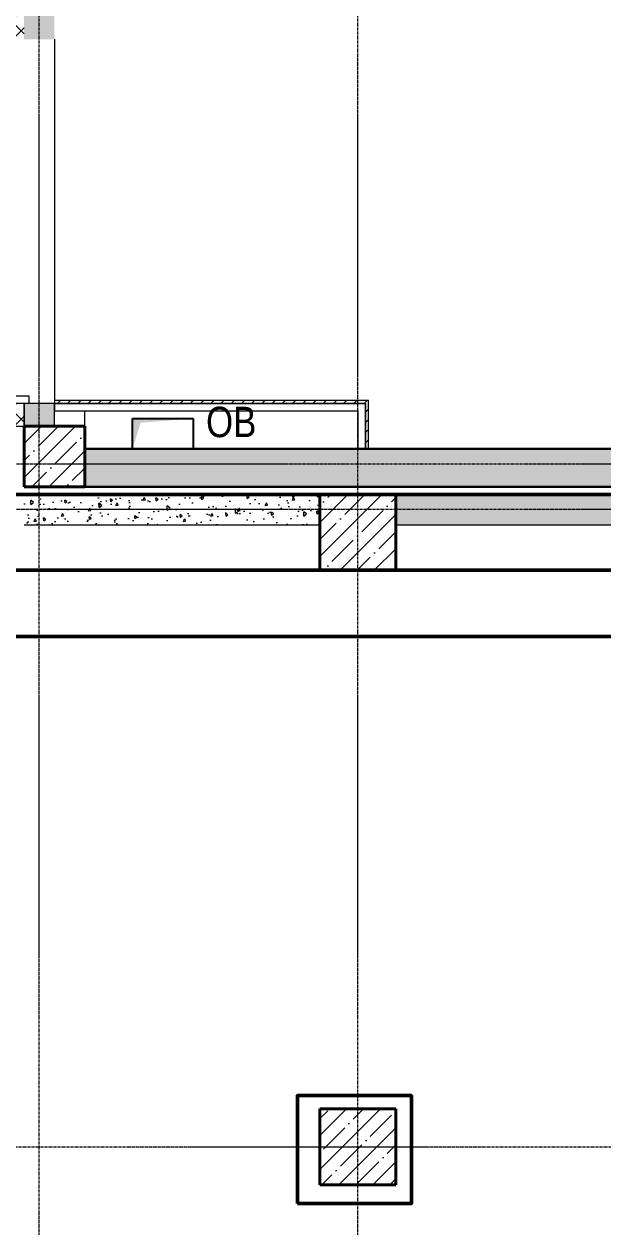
# Model space of a CAD drawing. Header units: millimetres. Extents: x -7155 to 483283, y -227682 to 148426.
# Drawn here: x 37400 to 41215, y 95772 to 103700 of the extents above; entities that cross this region are included whole.
import ezdxf

# ---------------------------------------------------------------- set-up
doc = ezdxf.new("R2010")
doc.units = ezdxf.units.MM
doc.linetypes.add('CENTER2', pattern=[28.575, 19.05, -3.175, 3.175, -3.175])
doc.linetypes.add('HIDDEN2', pattern=[4.7625, 3.175, -1.5875])
for name, color, linetype, lineweight in [('АР_Колонны', 70, 'Continuous', 30), ('АР_Окна', 4, 'Continuous', 5), ('АР_Стены ГКЛ', 1, 'Continuous', 15), ('АР_Стены ЖБ', 7, 'Continuous', 30), ('АР_Стены ПЕНОблок', 52, 'Continuous', 20), ('АР_Утеплитель', 31, 'Continuous', 0), ('АР_Штриховка', 8, 'Continuous', 0), ('ОВ_Отопление', 30, 'Continuous', 5)]:
    doc.layers.add(name, color=color, linetype=linetype, lineweight=lineweight)
doc.layers.add('АР_Оси_РД_100', color=7, linetype='Continuous', lineweight=0, true_color=0x525252)
doc.layers.add('РД_Оси_100', color=7, linetype='Continuous', lineweight=0, true_color=0x525252)
doc.layers.add('КР_Балки-0.5', color=60, linetype='Continuous', lineweight=50, plot=False)
doc.styles.add('style1', font='ARIALN.TTF')

# ---------------------------------------------------------------- blocks, each defined once
blk = doc.blocks.new('СОШ_2200_АР_ОСИ_М100_28.05.24')
at = {"layer": 'АР_Оси_РД_100', "linetype": 'CENTER2'}
for p, q in [((37500, -6155), (37500, 139938.679)), ((39600, -6155), (39600, 139938.679)), ((-5954.958, 96300), (119910, 96300))]:
    blk.add_line(p, q, dxfattribs=at)
for points in [[(119910, 100950), (119410, 100800), (-5454.958, 100800), (-5954.958, 100950)], [(119910, 100350), (119410, 100500), (-5454.958, 100500), (-5954.958, 100350)]]:
    blk.add_lwpolyline(points, dxfattribs=at)

msp = doc.modelspace()

# ---------------------------------------------------------------- hatches: boundary and pattern name
at = {"layer": 'АР_Стены ГКЛ', "linetype": 'Continuous', "lineweight": 0, "true_color": 0x000000}
h = msp.add_hatch(dxfattribs=at)
h.set_pattern_fill('ANSI31', color=18, scale=15, angle=-8.3e-13, style=0)
h.paths.add_polyline_path([(37600, 101220), (37600, 101200), (39650, 101200), (39670, 101220)], flags=0)
h = msp.add_hatch(dxfattribs=at)
h.set_pattern_fill('ANSI31', color=18, scale=15, angle=-360, style=0)
h.paths.add_polyline_path([(39670, 101220), (39650, 101200), (39650, 100900), (39670, 100900)], flags=0)
at = {"layer": 'АР_Штриховка', "linetype": 'Continuous', "lineweight": 0, "true_color": 0x000000}
h = msp.add_hatch(dxfattribs=at)
h.set_pattern_fill('ANSI37', color=18, scale=30, angle=-3e-14, style=0)
h.paths.add_polyline_path([(37250, 101050), (37400, 101050), (37400, 101200), (37250, 101200)], flags=0)
h.paths.add_polyline_path([(37250, 103600), (37400, 103600), (37400, 104950), (37250, 104950)], flags=0)
h.paths.add_polyline_path([(37250, 109450), (37400, 109450), (37400, 125600), (37250, 125600)], flags=0)
h = msp.add_hatch(dxfattribs=at)
h.set_pattern_fill('AR-CONC', color=18, angle=-3e-14, style=0)
h.paths.add_polyline_path([(37400, 101050), (37600, 101050), (37600, 101200), (37400, 101200)], flags=0)
h.paths.add_polyline_path([(37400, 103600), (37600, 103600), (37600, 104950), (37400, 104950)], flags=0)
h.paths.add_polyline_path([(37400, 109450), (37600, 109450), (37600, 125600), (37400, 125600)], flags=0)
at = {"layer": 'АР_Штриховка', "linetype": 'Continuous', "lineweight": 5, "true_color": 0x000000}
h = msp.add_hatch(dxfattribs=at)
h.set_pattern_fill('ANSI35', color=18, scale=25, style=0)
h.paths.add_polyline_path([(37400, 100650), (37800, 100650), (37800, 101050), (37400, 101050)], flags=0)
h = msp.add_hatch(dxfattribs=at)
h.set_pattern_fill('ANSI35', color=18, scale=25, style=0)
h.paths.add_polyline_path([(101751.9, 100650), (101751.9, 100900), (45100, 100900), (45100, 100650)], flags=0)
h.paths.add_polyline_path([(41500, 100650), (41500, 100900), (37800, 100900), (37800, 100650)], flags=0)
at = {"layer": 'АР_Штриховка', "linetype": 'Continuous', "lineweight": 0, "true_color": 0x000000}
h = msp.add_hatch(dxfattribs=at)
h.set_pattern_fill('AR-CONC', color=18, angle=45, style=0)
h.paths.add_polyline_path([(37400, 100600), (37400, 100400), (39350, 100400), (39350, 100600)], flags=0)
at = {"layer": 'АР_Штриховка', "linetype": 'Continuous', "lineweight": 5, "true_color": 0x000000}
h = msp.add_hatch(dxfattribs=at)
h.set_pattern_fill('ANSI35', color=18, scale=25, style=0)
h.paths.add_polyline_path([(39350, 100100), (39850, 100100), (39850, 100600), (39350, 100600)], flags=0)
at = {"layer": 'АР_Штриховка', "linetype": 'Continuous', "lineweight": 0, "true_color": 0x000000}
h = msp.add_hatch(dxfattribs=at)
h.set_pattern_fill('AR-CONC', color=18, angle=45, style=0)
h.paths.add_polyline_path([(39850, 100600), (39850, 100400), (41500, 100400), (41500, 100600)], flags=0)
h.paths.add_polyline_path([(45100, 100600), (45100, 100400), (45400, 100400), (45400, 100600)], flags=0)
at = {"layer": 'АР_Штриховка', "linetype": 'Continuous', "lineweight": 5, "true_color": 0x000000}
h = msp.add_hatch(dxfattribs=at)
h.set_pattern_fill('ANSI35', color=18, scale=25, style=0)
h.paths.add_polyline_path([(39350, 96050), (39850, 96050), (39850, 96550), (39350, 96550)], flags=0)

# ---------------------------------------------------------------- linework, layer by layer
at = {"color": 18, "linetype": 'Continuous', "true_color": 0x000000}
for p, q in [((38115, 100900), (38115, 101100)), ((38115, 101100), (38515, 101100)), ((38515, 101100), (38515, 100900)), ((38515, 100900), (38115, 100900))]:
    msp.add_line(p, q, dxfattribs=at)
at = {"color": 1, "lineweight": 50}
msp.add_lwpolyline([(29275, 90117.6), (29275, 99663), (44686.9, 99663), (44686.9, 90117.6)], dxfattribs=at)
msp.add_lwpolyline([(39202, 95926), (39953, 95926), (39953, 96638), (39202, 96638)], close=True, dxfattribs=at)
at = {"color": 18, "linetype": 'Continuous', "true_color": 0x000000}
msp.add_solid([(38115, 100900), (38115, 101100), (38168.9, 101072.7), (38515, 101100)], dxfattribs=at)
at = {"layer": 'АР_Колонны', "color": 18, "linetype": 'HIDDEN2', "lineweight": 25, "true_color": 0x000000}
for p, q in [((37400, 101050), (37800, 101050)), ((37400, 100650), (37400, 101050)), ((37800, 101050), (37800, 100650)), ((37800, 100650), (37400, 100650)), ((39350, 100600), (39850, 100600)), ((39350, 100100), (39350, 100600)), ((39850, 100600), (39850, 100100)), ((39850, 100100), (39350, 100100)), ((39350, 96550), (39850, 96550)), ((39350, 96050), (39350, 96550)), ((39850, 96550), (39850, 96050)), ((39850, 96050), (39350, 96050))]:
    msp.add_line(p, q, dxfattribs=at)
at = {"layer": 'АР_Колонны', "color": 18, "linetype": 'Continuous', "lineweight": 30, "true_color": 0x000000}
for p, q in [((37800, 101050), (37400, 101050)), ((37400, 101050), (37400, 100650)), ((37800, 100650), (37800, 101050)), ((37400, 100650), (37800, 100650)), ((39850, 100600), (39350, 100600)), ((39350, 100600), (39350, 100100)), ((39850, 100100), (39850, 100600)), ((39350, 100100), (39850, 100100)), ((39850, 96550), (39350, 96550)), ((39350, 96550), (39350, 96050)), ((39850, 96050), (39850, 96550)), ((39350, 96050), (39850, 96050))]:
    msp.add_line(p, q, dxfattribs=at)
at = {"layer": 'АР_Окна', "color": 18, "linetype": 'Continuous', "lineweight": 5, "true_color": 0x000000}
msp.add_line((37600, 103600), (37600, 101200), dxfattribs=at)
msp.add_lwpolyline([(37432.5, 101250), (37432.5, 101200), (37312.5, 101200), (37312.5, 101250)], close=True, dxfattribs=at)
at = {"layer": 'АР_Стены ГКЛ', "color": 18, "linetype": 'Continuous', "lineweight": 5, "true_color": 0x000000}
for p, q in [((37600, 101220), (37600, 101200)), ((39670, 101220), (37600, 101220)), ((37600, 101200), (37600, 101150)), ((39650, 101200), (37600, 101200)), ((37600, 101200), (39650, 101200)), ((39650, 100900), (39650, 101200)), ((39650, 101200), (39650, 100900)), ((39670, 100900), (39670, 101220)), ((37600, 101150), (39600, 101150)), ((39600, 101150), (39600, 100900)), ((39600, 100900), (39650, 100900)), ((39650, 100900), (39670, 100900))]:
    msp.add_line(p, q, dxfattribs=at)
at = {"layer": 'АР_Стены ЖБ', "color": 18, "linetype": 'Continuous', "lineweight": 40, "true_color": 0x000000}
for p, q in [((37800, 101050), (37400, 101050)), ((37400, 101050), (37400, 100650)), ((37800, 100650), (37800, 101050)), ((37400, 100650), (37800, 100650)), ((39850, 100600), (39350, 100600)), ((39350, 100600), (39350, 100100)), ((39850, 100100), (39850, 100600)), ((39350, 100100), (39850, 100100)), ((39850, 96550), (39350, 96550)), ((39350, 96550), (39350, 96050)), ((39850, 96050), (39850, 96550)), ((39350, 96050), (39850, 96050))]:
    msp.add_line(p, q, dxfattribs=at)
at = {"layer": 'АР_Стены ЖБ', "color": 18, "linetype": 'Continuous', "lineweight": 30, "true_color": 0x000000}
for p, q in [((41500, 100900), (37800, 100900)), ((37800, 100900), (37800, 100650)), ((37800, 100650), (41500, 100650))]:
    msp.add_line(p, q, dxfattribs=at)
at = {"layer": 'АР_Стены ПЕНОблок', "color": 18, "linetype": 'Continuous', "lineweight": 20, "true_color": 0x000000}
for p, q in [((37600, 101200), (37400, 101200)), ((37400, 101200), (37400, 101050)), ((37600, 101050), (37600, 101200)), ((37400, 101050), (37600, 101050)), ((39350, 100600), (37400, 100600)), ((39350, 100400), (39350, 100600)), ((39850, 100600), (39850, 100400)), ((41500, 100600), (39850, 100600)), ((37400, 100400), (39350, 100400)), ((39850, 100400), (41500, 100400))]:
    msp.add_line(p, q, dxfattribs=at)
at = {"layer": 'АР_Утеплитель', "color": 18, "linetype": 'Continuous', "lineweight": 0, "true_color": 0x000000}
for p, q in [((37400, 101200), (37250, 101200)), ((37400, 101050), (37400, 101200)), ((37250, 101050), (37400, 101050))]:
    msp.add_line(p, q, dxfattribs=at)
at = {"layer": 'КР_Балки-0.5', "color": 18, "ltscale": 200, "true_color": 0x000000}
for p, q in [((28600, 100600), (105200, 100600)), ((28600, 100600), (105200, 100600)), ((105200, 100100), (28600, 100100)), ((105200, 100100), (28600, 100100))]:
    msp.add_line(p, q, dxfattribs=at)
at = {"layer": 'ОВ_Отопление', "color": 18, "true_color": 0x000000}
for p, q in [((37800, 101150), (39600, 101150)), ((37800, 100900), (37800, 101150)), ((39600, 101150), (39600, 100900)), ((39600, 100900), (37800, 100900))]:
    msp.add_line(p, q, dxfattribs=at)

# ---------------------------------------------------------------- block references
at = {"layer": 'РД_Оси_100'}
msp.add_blockref('СОШ_2200_АР_ОСИ_М100_28.05.24', (0, 0), dxfattribs=at)

# ---------------------------------------------------------------- texts
at = {"layer": 'ОВ_Отопление', "color": 18, "lineweight": 50, "true_color": 0x000000, "style": 'style1'}
msp.add_text('ОВ', height=200, dxfattribs=at).set_placement((38599.5, 100977.8))

doc.saveas('drawing.dxf')
